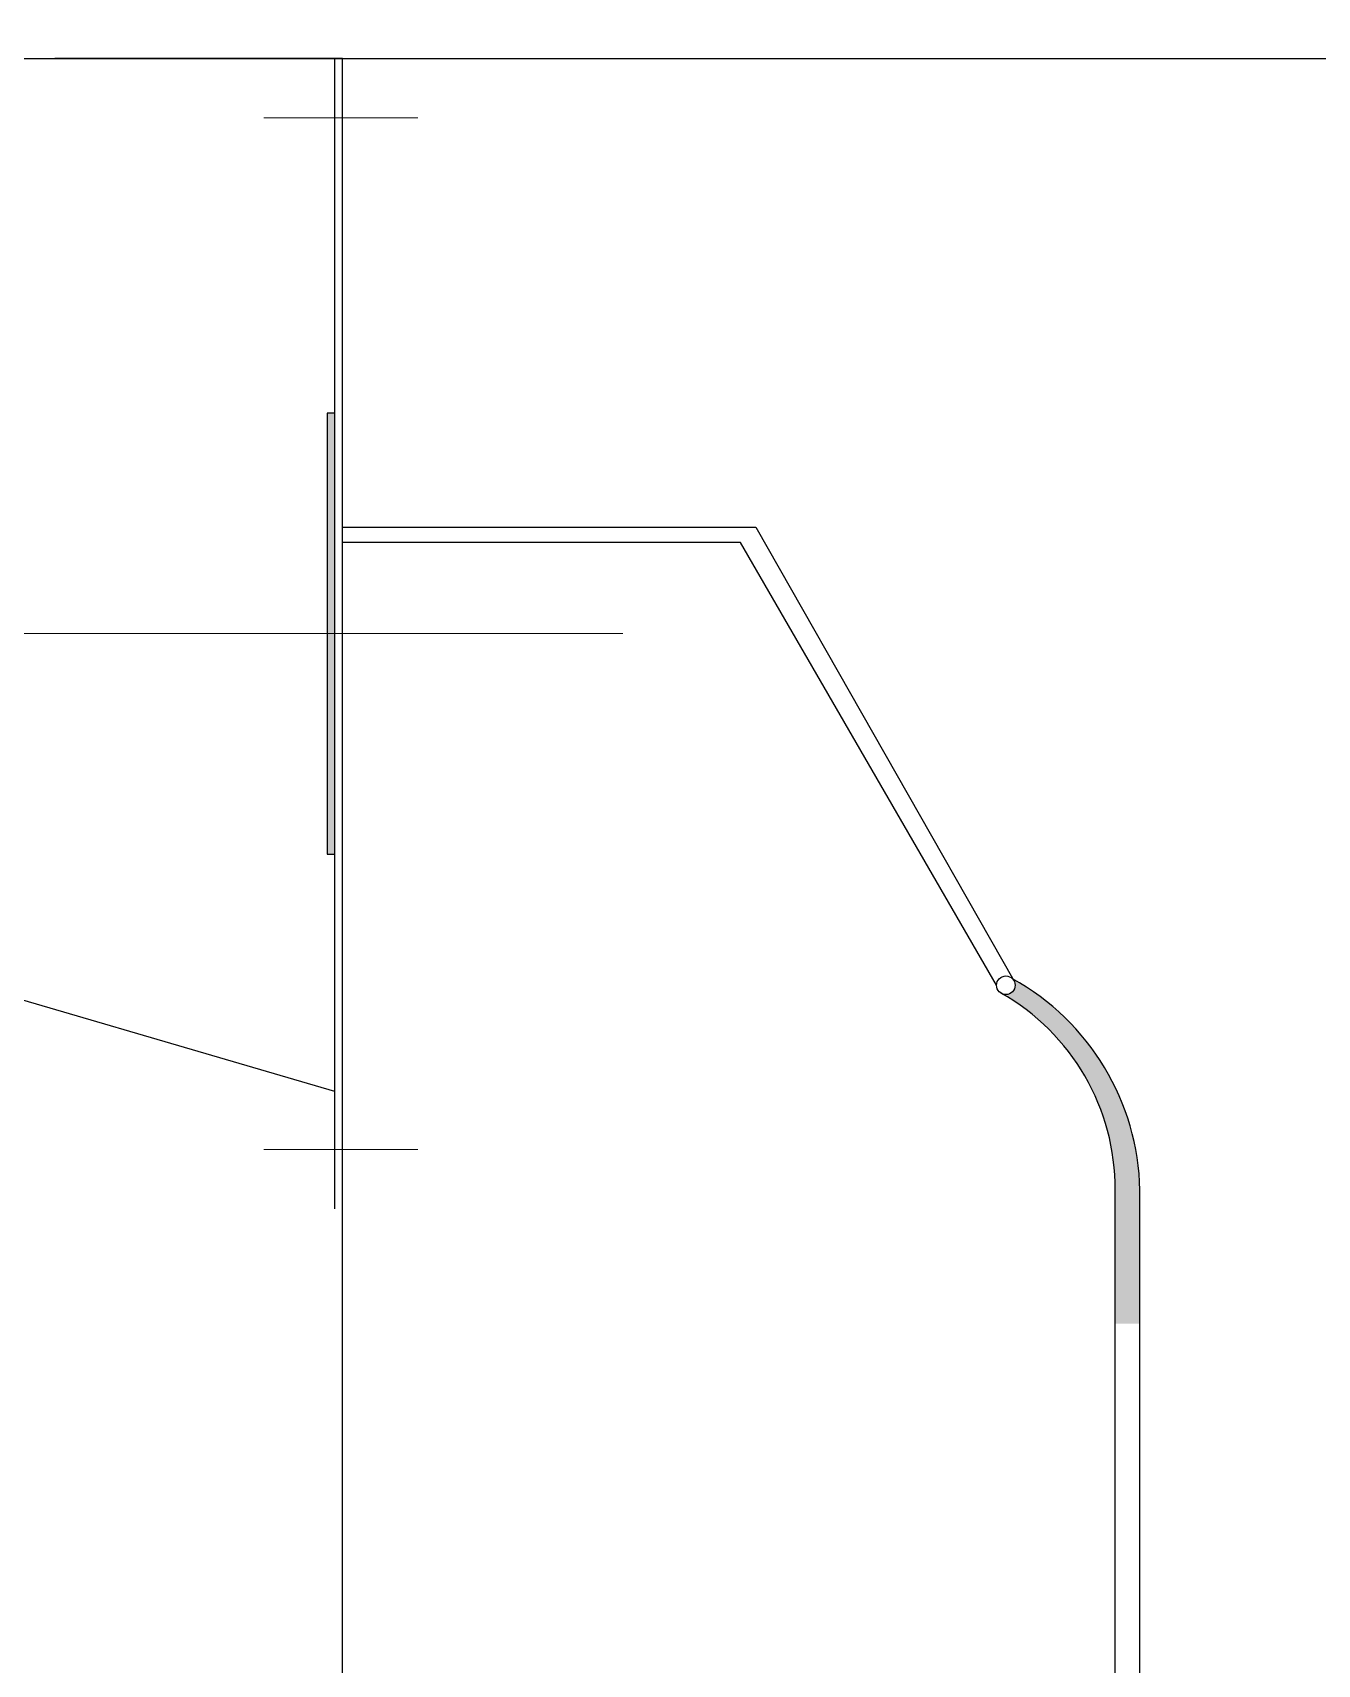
# Model space of a CAD drawing. Header units: millimetres. Extents: x 330554 to 656471, y 11007 to 130943.
# Drawn here: x 468945 to 469782, y 103504 to 104568 of the extents above; entities that cross this region are included whole.
import ezdxf

# ---------------------------------------------------------------- set-up
doc = ezdxf.new("R2010")
doc.units = ezdxf.units.MM
doc.header["$LTSCALE"] = 6
doc.linetypes.add('CENTER', pattern=[50.8, 31.75, -6.35, 6.35, -6.35])
doc.layers.add('duong tam', color=30, linetype='CENTER', lineweight=5)
doc.layers.add('Ttext ghi chu', color=21, linetype='Continuous', lineweight=13)
doc.layers.add('Nen', color=7, linetype='Continuous')
doc.styles.add('kich thuoc', font='arial.ttf', dxfattribs={"height": 120})
doc.dimstyles.new('TL 5-1', dxfattribs={"dimscale": 20, "dimtxt": 70, "dimasz": 2, "dimexe": 1, "dimexo": 2, "dimgap": 1, "dimtad": 1, "dimtoh": 1, "dimdec": 0, "dimlfac": 0.2, "dimzin": 0, "dimdsep": 46, "dimtxsty": 'kich thuoc', "dimcen": 2, "dimclrd": 256, "dimclre": 256, "dimclrt": 2, "dimadec": 0, "dimazin": 0, "dimtfac": 1, "dimtdec": 0, "dimtofl": 0, "dimtmove": 0, "dimatfit": 3, "dimfxl": 1, "dimtolj": 1, "dimtzin": 0, "dimarcsym": 0})

msp = doc.modelspace()

# ---------------------------------------------------------------- hatches: boundary and pattern name
at = {"layer": 'Nen'}
h = msp.add_hatch(color=256, dxfattribs=at)
h.set_gradient(color1=(243, 224, 170), one_color=1, tint=1, name='SPHERICAL')
h.paths.add_polyline_path([(469141.877, 104319.451), (469136.877, 104319.451), (469136.877, 104175.701), (469141.877, 104175.701)])
h.paths.add_polyline_path([(469141.877, 104175.701), (469136.877, 104175.701), (469136.877, 104031.951), (469141.877, 104031.951)])
h = msp.add_hatch(color=256, dxfattribs=at)
h.set_gradient(color1=(0, 0, 255), one_color=1, tint=1, name='SPHERICAL')
h.paths.add_polyline_path([(469583.668, 103950.642, -0.19606674), (469585.394, 103946.408, -0.5553123), (469576.67, 103940.975, -0.27152165), (469650.555, 103812.801), (469650.555, 103725.715), (469666.708, 103725.715), (469666.708, 103812.801, 0.26707885)])

# ---------------------------------------------------------------- linework, layer by layer
for p, q in [((469146.898, 104550.701), (468959.398, 104550.701)), ((469146.898, 100050.701), (469146.898, 104550.701))]:
    msp.add_line(p, q)
at = {"color": 0}
for p, q in [((469146.898, 104245.084), (469416.267, 104245.084)), ((469416.267, 104245.084), (469584.602, 103949.404)), ((469406.267, 104235.084), (469146.898, 104235.084)), ((469573.286, 103946.408), (469406.267, 104235.084))]:
    msp.add_line(p, q, dxfattribs=at)
at = {"color": 150}
for p, q in [((469650.555, 103725.715), (469650.555, 103812.801)), ((469666.708, 103725.715), (469666.708, 103812.801)), ((469666.708, 103213.199), (469666.708, 103725.715))]:
    msp.add_line(p, q, dxfattribs=at)
for points in [[(468646.898, 104625.701), (468646.898, 104550.701), (471084.398, 104550.701), (471084.398, 104638.201)], [(470896.898, 103175.701), (470896.898, 100050.701), (469146.898, 100050.701), (469146.898, 104550.701), (470896.898, 104550.701), (470896.898, 103180.701)]]:
    msp.add_lwpolyline(points)
msp.add_lwpolyline([(469650.555, 103403.522), (469650.555, 103725.715)], dxfattribs=at)
msp.add_circle((469579.34, 103946.408), 6.054, dxfattribs=at)
for centre, radius, start, end in [((469505.365, 103809.536), 161.376, 1.159197, 60.973051), ((469504.298, 103813.875), 146.261, 359.57946, 60.619291)]:
    msp.add_arc(centre, radius, start, end, dxfattribs=at)
at = {"layer": 'duong tam'}
msp.add_line((469095.573, 104512.148), (469196.007, 104512.148), dxfattribs=at)
at = {"layer": 'duong tam', "ltscale": 40}
for p, q in [((469329.628, 104175.701), (468564.551, 104175.701)), ((469095.573, 103839.253), (469196.007, 103839.253))]:
    msp.add_line(p, q, dxfattribs=at)
at = {"layer": 'Nen', "color": 1}
msp.add_line((469141.877, 103800.701), (469141.877, 104550.701), dxfattribs=at)
at = {"layer": 'Nen'}
msp.add_lwpolyline([(469141.877, 103877.168), (468858.062, 103960.094), (468771.898, 104550.701), (469141.877, 104550.701)], dxfattribs=at)
msp.add_lwpolyline([(469136.877, 104031.951), (469141.877, 104031.951), (469141.877, 104319.451), (469136.877, 104319.451)], close=True, dxfattribs=at)

# ---------------------------------------------------------------- leaders
at = {"layer": 'Ttext ghi chu'}
msp.add_leader([(470256.502, 104374.39), (469466.267, 105195.084), (468776.267, 105195.084)], dimstyle='TL 5-1', override={"dimtad": 0}, dxfattribs=at)

doc.saveas('drawing.dxf')
